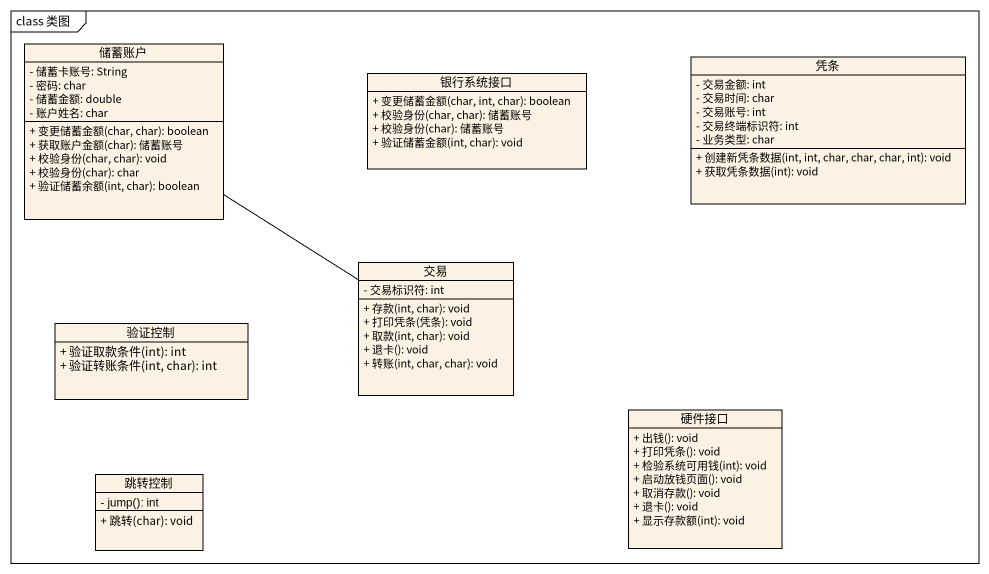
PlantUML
@startuml
mainframe class 类图
hide circle
hide empty members
skinparam classAttributeIconSize 0
class 储蓄账户 {
  - 储蓄卡账号: String
  - 密码: char
  - 储蓄金额: double
  - 账户姓名: char
  + 变更储蓄金额(char, char): boolean
  + 获取账户金额(char): 储蓄账号
  + 校验身份(char, char): void
  + 校验身份(char): char
  + 验证储蓄余额(int, char): boolean
}
class 银行系统接口 {
  + 变更储蓄金额(char, int, char): boolean
  + 校验身份(char, char): 储蓄账号
  + 校验身份(char): 储蓄账号
  + 验证储蓄金额(int, char): void
}
class 凭条 {
  - 交易金额: int
  - 交易时间: char
  - 交易账号: int
  - 交易终端标识符: int
  - 业务类型: char
  + 创建新凭条数据(int, int, char, char, char, int): void
  + 获取凭条数据(int): void
}
class 交易 {
  - 交易标识符: int
  + 存款(int, char): void
  + 打印凭条(凭条): void
  + 取款(int, char): void
  + 退卡(): void
  + 转账(int, char, char): void
}
class 验证控制 {
  + 验证取款条件(int): int
  + 验证转账条件(int, char): int
}
class 硬件接口 {
  + 出钱(): void
  + 打印凭条(): void
  + 检验系统可用钱(int): void
  + 启动放钱页面(): void
  + 取消存款(): void
  + 退卡(): void
  + 显示存款额(int): void
}
class 跳转控制 {
  {field} - jump(): int
  + 跳转(char): void
}
交易 -up- 储蓄账户
@enduml
